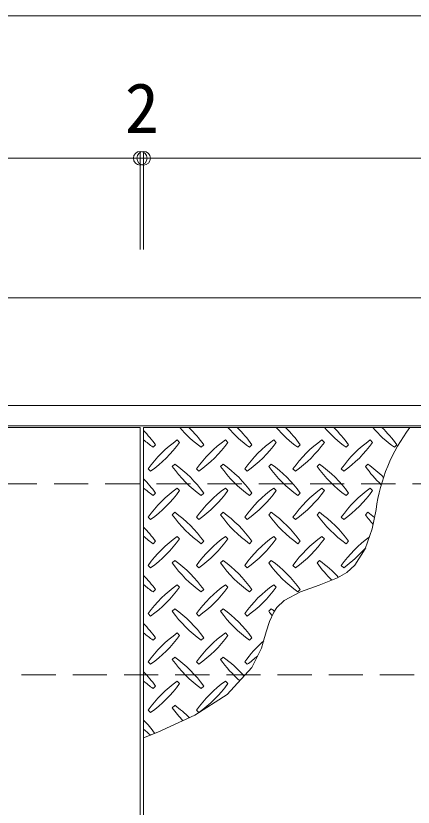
# Model space of a CAD drawing. Units: millimetres at full size, sheet at 1:10; details may follow other scales. Extents: x -2635 to 2730, y -1962 to 1900.
# Drawn here: x -1895.7 to -1662.8, y 1401.2 to 1865.1 of the extents above; entities that cross this region are included whole.
import ezdxf
from ezdxf.enums import TextEntityAlignment as Align

# ---------------------------------------------------------------- set-up
doc = ezdxf.new("R2010")
doc.units = ezdxf.units.MM
doc.header["$LTSCALE"] = 10
doc.header["$PDMODE"] = 32
doc.header["$PDSIZE"] = 8
doc.linetypes.add('CHAIN1', pattern=[8, 5, -1, 1, -1])
doc.linetypes.add('DASHED2', pattern=[3, 2, -1])
for name, color, linetype, lineweight in [('0-1_躯体', 2, 'CHAIN1', 9), ('0-2_仕上', 3, 'Continuous', 9), ('0-3_建具', 4, 'Continuous', 9), ('0-9', 134, 'Continuous', 5), ('0-F', 7, 'Continuous', 9)]:
    doc.layers.add(name, color=color, linetype=linetype, lineweight=lineweight)
doc.styles.add('ＭＳ ゴシック', font='')
doc.styles.get('ＭＳ ゴシック').set_extended_font_data('MS Gothic')

msp = doc.modelspace()

# ---------------------------------------------------------------- linework, layer by layer
at = {"layer": '0-1_躯体', "linetype": 'DASHED2'}
for p, q in [((-533.28, 1590.72), (-2251.28, 1590.72)), ((-642.28, 1478.72), (-2142.28, 1478.72))]:
    msp.add_line(p, q, dxfattribs=at)
at = {"layer": '0-2_仕上'}
for p, q in [((-2250.28, 1623.72), (-1822.78, 1623.72)), ((-1822.78, 1623.72), (-1822.78, 483.72)), ((-1820.78, 1623.72), (-1393.28, 1623.72)), ((-1820.78, 483.72), (-1820.78, 1623.72))]:
    msp.add_line(p, q, dxfattribs=at)
at = {"layer": '0-3_建具'}
for p, q in [((-2263.28, 1636.72), (-521.28, 1636.72)), ((-2251.28, 1624.72), (-533.28, 1624.72))]:
    msp.add_line(p, q, dxfattribs=at)
at = {"layer": '0-9'}
for p, q in [((-1799.73, 1615.07), (-1801.14, 1616.49)), ((-1771.44, 1615.07), (-1772.86, 1616.49)), ((-1743.16, 1615.07), (-1744.57, 1616.49)), ((-1714.87, 1615.07), (-1716.29, 1616.49)), ((-1686.59, 1615.07), (-1688, 1616.49)), ((-1815.28, 1612.24), (-1813.87, 1613.66)), ((-1787, 1612.24), (-1785.58, 1613.66)), ((-1758.71, 1612.24), (-1757.3, 1613.66)), ((-1730.43, 1612.24), (-1729.02, 1613.66)), ((-1702.15, 1612.24), (-1700.73, 1613.66)), ((-1673.86, 1612.24), (-1672.45, 1613.66)), ((-1802.56, 1602.34), (-1803.97, 1600.93)), ((-1774.27, 1602.34), (-1775.69, 1600.93)), ((-1745.99, 1602.34), (-1747.4, 1600.93)), ((-1717.7, 1602.34), (-1719.12, 1600.93)), ((-1689.42, 1602.34), (-1690.83, 1600.93)), ((-1818.11, 1599.52), (-1816.7, 1598.1)), ((-1789.83, 1599.52), (-1788.41, 1598.1)), ((-1761.54, 1599.52), (-1760.13, 1598.1)), ((-1733.26, 1599.52), (-1731.84, 1598.1)), ((-1704.97, 1599.52), (-1703.56, 1598.1)), ((-1799.73, 1586.79), (-1801.14, 1588.2)), ((-1771.44, 1586.79), (-1772.86, 1588.2)), ((-1743.16, 1586.79), (-1744.57, 1588.2)), ((-1714.87, 1586.79), (-1716.29, 1588.2)), ((-1686.59, 1586.79), (-1688, 1588.2)), ((-1815.28, 1583.96), (-1813.87, 1585.37)), ((-1787, 1583.96), (-1785.58, 1585.37)), ((-1758.71, 1583.96), (-1757.3, 1585.37)), ((-1730.43, 1583.96), (-1729.02, 1585.37)), ((-1702.15, 1583.96), (-1700.73, 1585.37)), ((-1802.56, 1574.06), (-1803.97, 1572.65)), ((-1774.27, 1574.06), (-1775.69, 1572.65)), ((-1745.99, 1574.06), (-1747.4, 1572.65)), ((-1717.7, 1574.06), (-1719.12, 1572.65)), ((-1689.42, 1574.06), (-1690.83, 1572.65)), ((-1818.11, 1571.23), (-1816.7, 1569.82)), ((-1789.83, 1571.23), (-1788.41, 1569.82)), ((-1761.54, 1571.23), (-1760.13, 1569.82)), ((-1733.26, 1571.23), (-1731.84, 1569.82)), ((-1704.97, 1571.23), (-1703.56, 1569.82)), ((-1799.73, 1558.5), (-1801.14, 1559.92)), ((-1771.44, 1558.5), (-1772.86, 1559.92)), ((-1743.16, 1558.5), (-1744.57, 1559.92)), ((-1714.87, 1558.5), (-1716.29, 1559.92)), ((-1815.28, 1555.68), (-1813.87, 1557.09)), ((-1787, 1555.68), (-1785.58, 1557.09)), ((-1758.71, 1555.68), (-1757.3, 1557.09)), ((-1730.43, 1555.68), (-1729.02, 1557.09)), ((-1702.15, 1555.68), (-1700.73, 1557.09)), ((-1802.56, 1545.78), (-1803.97, 1544.36)), ((-1774.27, 1545.78), (-1775.69, 1544.36)), ((-1745.99, 1545.78), (-1747.4, 1544.36)), ((-1717.7, 1545.78), (-1719.12, 1544.36)), ((-1818.11, 1542.95), (-1816.7, 1541.53)), ((-1789.83, 1542.95), (-1788.41, 1541.53)), ((-1761.54, 1542.95), (-1760.13, 1541.53)), ((-1733.26, 1542.95), (-1731.84, 1541.53)), ((-1704.97, 1542.95), (-1703.56, 1541.53)), ((-1799.73, 1530.22), (-1801.14, 1531.63)), ((-1771.44, 1530.22), (-1772.86, 1531.63)), ((-1743.16, 1530.22), (-1744.57, 1531.63)), ((-1815.28, 1527.39), (-1813.87, 1528.81)), ((-1787, 1527.39), (-1785.58, 1528.81)), ((-1758.71, 1527.39), (-1757.3, 1528.81)), ((-1730.43, 1527.39), (-1729.02, 1528.81)), ((-1802.56, 1517.49), (-1803.97, 1516.08)), ((-1774.27, 1517.49), (-1775.69, 1516.08)), ((-1745.99, 1517.49), (-1747.4, 1516.08)), ((-1818.11, 1514.66), (-1816.7, 1513.25)), ((-1789.83, 1514.66), (-1788.41, 1513.25)), ((-1761.54, 1514.66), (-1760.13, 1513.25)), ((-1799.73, 1501.94), (-1801.14, 1503.35)), ((-1771.44, 1501.94), (-1772.86, 1503.35)), ((-1815.28, 1499.11), (-1813.87, 1500.52)), ((-1787, 1499.11), (-1785.58, 1500.52)), ((-1758.71, 1499.11), (-1757.3, 1500.52)), ((-1802.56, 1489.21), (-1803.97, 1487.79)), ((-1774.27, 1489.21), (-1775.69, 1487.79)), ((-1818.11, 1486.38), (-1816.7, 1484.96)), ((-1789.83, 1486.38), (-1788.41, 1484.96)), ((-1761.54, 1486.38), (-1760.13, 1484.96)), ((-1799.73, 1473.65), (-1801.14, 1475.07)), ((-1771.44, 1473.65), (-1772.86, 1475.07)), ((-1815.28, 1470.82), (-1813.87, 1472.24)), ((-1787, 1470.82), (-1785.58, 1472.24)), ((-1818.11, 1458.09), (-1816.7, 1456.68)), ((-1802.56, 1460.92), (-1803.97, 1459.51)), ((-1789.83, 1458.09), (-1788.41, 1456.68))]:
    msp.add_line(p, q, dxfattribs=at)
msp.add_lwpolyline([(-1820.78, 1441.8), (-1812.51, 1445.13), (-1790.76, 1455.09), (-1771.8, 1467.25), (-1757.39, 1483.03), (-1751.81, 1494.38), (-1750.67, 1497.86), (-1748.91, 1504.01), (-1747.02, 1510), (-1744.57, 1515.47), (-1742.72, 1518.26), (-1738.44, 1522.37), (-1728.84, 1527.47), (-1717.87, 1531.37), (-1707.2, 1535.56), (-1701.8, 1538.72), (-1696.96, 1543.1), (-1690.87, 1552.72), (-1686.93, 1564.3), (-1684.57, 1575.73)], dxfattribs=at)
for centre, radius, start, end in [((-1744.93, 1671.29), 72.5, 221.0079, 234.5273), ((-1844.63, 1571.59), 72.5, 35.4727, 45.9751), ((-1716.64, 1671.29), 72.5, 221.0079, 234.5273), ((-1816.34, 1571.59), 72.5, 35.4727, 45.9751), ((-1688.36, 1671.29), 72.5, 221.0079, 234.5273), ((-1788.06, 1571.59), 72.5, 35.4727, 45.9751), ((-1660.07, 1671.29), 72.5, 221.0079, 234.5273), ((-1759.78, 1571.59), 72.5, 35.4727, 45.9751), ((-1631.79, 1671.29), 72.5, 221.0079, 234.5273), ((-1583.38, 1561.97), 102.13, 142.798, 172.2546), ((-1731.49, 1571.59), 72.5, 35.4727, 45.9751), ((-1872.91, 1571.59), 72.5, 35.4727, 44.0249), ((-1773.21, 1671.29), 72.5, 228.9921, 234.5273), ((-1759.07, 1557.44), 72.5, 125.4727, 144.5273), ((-1858.77, 1657.15), 72.5, 305.4726, 324.5273), ((-1730.78, 1557.44), 72.5, 125.4727, 144.5273), ((-1830.49, 1657.15), 72.5, 305.4726, 324.5273), ((-1702.5, 1557.44), 72.5, 125.4727, 144.5273), ((-1802.2, 1657.15), 72.5, 305.4726, 324.5273), ((-1674.22, 1557.44), 72.5, 125.4727, 144.5273), ((-1773.92, 1657.15), 72.5, 305.4726, 324.5273), ((-1645.93, 1557.44), 72.5, 125.4727, 144.5273), ((-1745.63, 1657.15), 72.5, 305.4726, 324.5273), ((-1744.93, 1643), 72.5, 215.4726, 234.5273), ((-1844.63, 1543.3), 72.5, 35.4727, 54.5273), ((-1716.64, 1643), 72.5, 215.4726, 234.5273), ((-1816.34, 1543.3), 72.5, 35.4727, 54.5273), ((-1688.36, 1643), 72.5, 215.4726, 234.5273), ((-1788.06, 1543.3), 72.5, 35.4727, 54.5273), ((-1660.07, 1643), 72.5, 215.4726, 234.5273), ((-1759.78, 1543.3), 72.5, 35.4727, 54.5273), ((-1631.79, 1643), 72.5, 215.4726, 226.6986), ((-1731.49, 1543.3), 72.5, 44.946, 54.5273), ((-1872.91, 1543.3), 72.5, 35.4727, 44.0249), ((-1773.21, 1643), 72.5, 228.9921, 234.5273), ((-1759.07, 1529.16), 72.5, 125.4727, 144.5273), ((-1858.77, 1628.86), 72.5, 305.4726, 324.5273), ((-1730.78, 1529.16), 72.5, 125.4727, 144.5273), ((-1830.49, 1628.86), 72.5, 305.4726, 324.5273), ((-1702.5, 1529.16), 72.5, 125.4727, 144.5273), ((-1802.2, 1628.86), 72.5, 305.4726, 324.5273), ((-1674.22, 1529.16), 72.5, 125.4727, 144.5273), ((-1773.92, 1628.86), 72.5, 305.4726, 324.5273), ((-1645.93, 1529.16), 72.5, 125.4727, 144.5273), ((-1745.63, 1628.86), 72.5, 305.4726, 324.5273), ((-1744.93, 1614.72), 72.5, 215.4726, 234.5273), ((-1844.63, 1515.02), 72.5, 35.4727, 54.5273), ((-1716.64, 1614.72), 72.5, 215.4726, 234.5273), ((-1816.34, 1515.02), 72.5, 35.4727, 54.5273), ((-1688.36, 1614.72), 72.5, 215.4726, 234.5273), ((-1788.06, 1515.02), 72.5, 35.4727, 54.5273), ((-1660.07, 1614.72), 72.5, 215.4726, 234.5273), ((-1759.78, 1515.02), 72.5, 35.4727, 54.5273), ((-1631.79, 1614.72), 72.5, 215.4726, 221.1628), ((-1731.49, 1515.02), 72.5, 50.6568, 54.5273), ((-1872.91, 1515.02), 72.5, 35.4727, 44.0249), ((-1773.21, 1614.72), 72.5, 228.9921, 234.5273), ((-1759.07, 1500.87), 72.5, 125.4727, 144.5273), ((-1858.77, 1600.58), 72.5, 305.4726, 324.5273), ((-1730.78, 1500.87), 72.5, 125.4727, 144.5273), ((-1830.49, 1600.58), 72.5, 305.4726, 324.5273), ((-1702.5, 1500.87), 72.5, 125.4727, 144.5273), ((-1802.2, 1600.58), 72.5, 305.4726, 324.5273), ((-1674.22, 1500.87), 72.5, 125.4727, 144.5273), ((-1773.92, 1600.58), 72.5, 305.4726, 324.5273), ((-1645.93, 1500.87), 72.5, 126.0071, 144.5273), ((-1745.63, 1600.58), 72.5, 305.4726, 319.2924), ((-1844.63, 1486.73), 72.5, 35.4727, 54.5273), ((-1816.34, 1486.73), 72.5, 35.4727, 54.5273), ((-1788.06, 1486.73), 72.5, 35.4727, 54.5273), ((-1759.78, 1486.73), 72.5, 42.7481, 54.5273), ((-1744.93, 1586.43), 72.5, 215.4726, 234.5273), ((-1716.64, 1586.43), 72.5, 215.4726, 234.5273), ((-1688.36, 1586.43), 72.5, 215.4726, 234.5273), ((-1660.07, 1586.43), 72.5, 215.4726, 225.9971), ((-1872.91, 1486.73), 72.5, 35.4727, 44.0249), ((-1773.21, 1586.43), 72.5, 228.9921, 234.5273), ((-1759.07, 1472.59), 72.5, 125.4727, 144.5273), ((-1730.78, 1472.59), 72.5, 125.4727, 144.5273), ((-1702.5, 1472.59), 72.5, 125.4727, 144.5273), ((-1858.77, 1572.29), 72.5, 305.4726, 324.5273), ((-1830.49, 1572.29), 72.5, 305.4726, 324.5273), ((-1802.2, 1572.29), 72.5, 305.4726, 324.5273), ((-1844.63, 1458.45), 72.5, 35.4727, 54.5273), ((-1816.34, 1458.45), 72.5, 35.4727, 54.5273), ((-1788.06, 1458.45), 72.5, 52.7083, 54.5273), ((-1744.93, 1558.15), 72.5, 215.4726, 234.5273), ((-1716.64, 1558.15), 72.5, 215.4726, 234.5273), ((-1688.36, 1558.15), 72.5, 215.4726, 218.0357), ((-1872.91, 1458.45), 72.5, 35.4727, 44.0249), ((-1773.21, 1558.15), 72.5, 228.9921, 234.5273), ((-1759.07, 1444.31), 72.5, 125.4727, 144.5273), ((-1730.78, 1444.31), 72.5, 125.4727, 144.5273), ((-1858.77, 1544.01), 72.5, 305.4726, 324.5273), ((-1830.49, 1544.01), 72.5, 305.4726, 324.5273), ((-1702.5, 1444.31), 72.5, 131.3876, 144.5273), ((-1844.63, 1430.16), 72.5, 35.4727, 54.5273), ((-1816.34, 1430.16), 72.5, 41.3528, 54.5273), ((-1802.2, 1544.01), 72.5, 305.4726, 311.5983), ((-1744.93, 1529.87), 72.5, 215.4726, 234.5273), ((-1716.64, 1529.87), 72.5, 215.4726, 228.7796), ((-1872.91, 1430.16), 72.5, 35.4727, 44.0249), ((-1773.21, 1529.87), 72.5, 228.9921, 234.5273), ((-1759.07, 1416.02), 72.5, 125.4727, 144.5273), ((-1730.78, 1416.02), 72.5, 125.4727, 144.5273), ((-1858.77, 1515.72), 72.5, 305.4726, 324.5273), ((-1830.49, 1515.72), 72.5, 305.4726, 324.5273), ((-1744.93, 1501.58), 72.5, 215.4726, 223.2598), ((-1844.63, 1401.88), 72.5, 45.5745, 54.5273), ((-1872.91, 1401.88), 72.5, 35.9479, 44.0249), ((-1773.21, 1501.58), 72.5, 228.9921, 233.2528)]:
    msp.add_arc(centre, radius, start, end, dxfattribs=at)
at = {"layer": '0-F'}
for p, q in [((-2263.28, 1865.07), (-521.28, 1865.07)), ((-2250.28, 1781.6), (-1822.78, 1781.6)), ((-1822.78, 1784.6), (-1822.78, 1728.13)), ((-1822.78, 1781.6), (-1820.78, 1781.6)), ((-1820.78, 1784.6), (-1820.78, 1728.13)), ((-1820.78, 1781.6), (-1393.28, 1781.6)), ((-2142.28, 1699.75), (-642.28, 1699.75))]:
    msp.add_line(p, q, dxfattribs=at)
for p in [(-1822.78, 1781.6), (-1820.78, 1781.6)]:
    msp.add_point(p, dxfattribs=at)

# ---------------------------------------------------------------- texts
at = {"layer": '0-F', "color": 2, "style": 'ＭＳ ゴシック'}
msp.add_text('2', height=29.33, dxfattribs=at).set_placement((-1831.78, 1787.6), align=Align.BOTTOM_LEFT)

doc.saveas('drawing.dxf')
